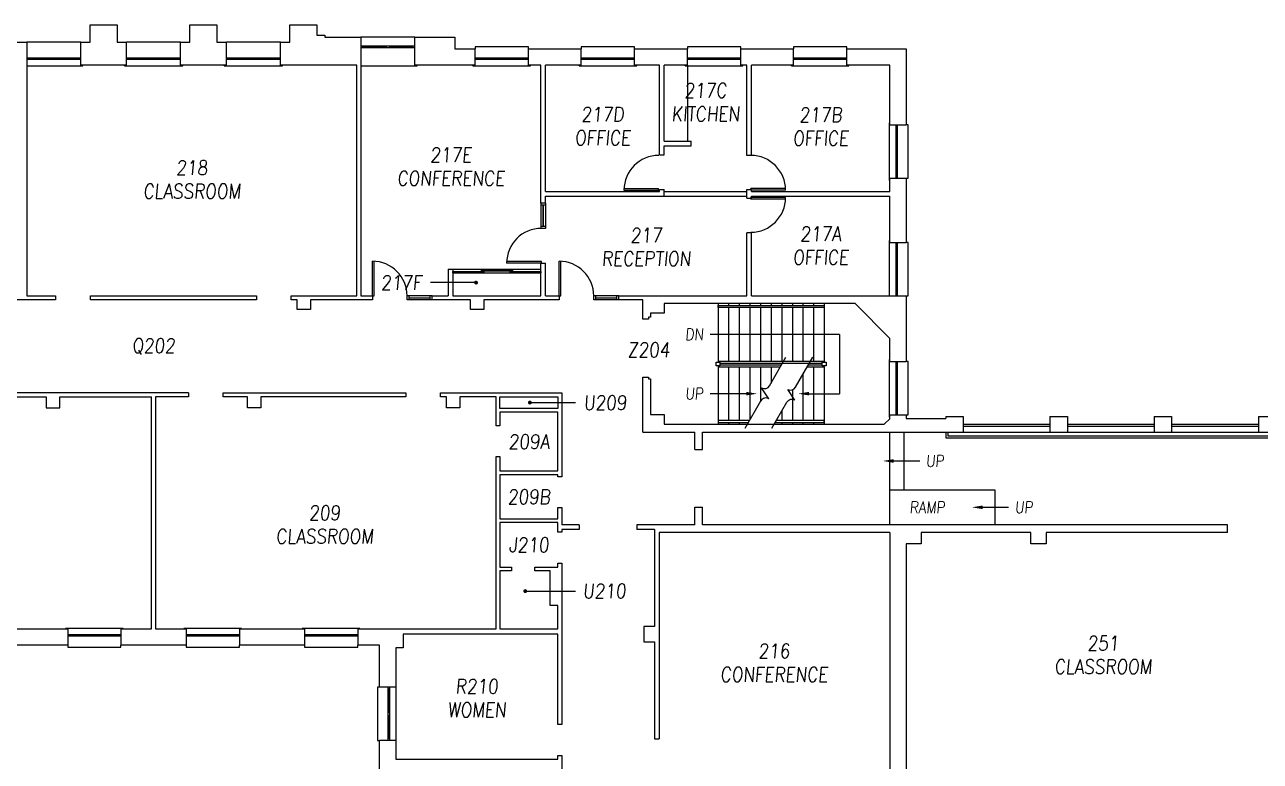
# Model space of a CAD drawing. Extents: x 1039 to 4057, y 664 to 3356.
# Drawn here: x 1687 to 2968, y 2593 to 3356 of the extents above; entities that cross this region are included whole.
import ezdxf
from ezdxf.enums import TextEntityAlignment as Align

# ---------------------------------------------------------------- set-up
doc = ezdxf.new("R2010")
doc.units = 0
doc.header["$MEASUREMENT"] = 0
doc.linetypes.add('HIDDEN2', pattern=[0.1875, 0.125, -0.0625])
for name, color, linetype in [('A-BELOW', 111, 'CONTINUOUS'), ('A-DOOR', 7, 'CONTINUOUS'), ('A-FS-ID', 6, 'CONTINUOUS'), ('A-FS-NM', 6, 'CONTINUOUS'), ('A-GLAZ', 191, 'CONTINUOUS'), ('A-OVHD', 111, 'HIDDEN2'), ('A-STRS', 4, 'CONTINUOUS'), ('A-WL-EX', 171, 'CONTINUOUS')]:
    doc.layers.add(name, color=color, linetype=linetype)
doc.styles.get("Standard").update_dxf_attribs({"font": 'ROMANS', "width": 0.85, "oblique": 5, "height": 15})

msp = doc.modelspace()

# ---------------------------------------------------------------- linework, layer by layer
at = {"layer": 'A-BELOW'}
for p, q in [((2091.6, 3343.5), (2035.6, 3343.5)), ((1745.3, 3338.5), (1689.3, 3338.5)), ((1848.8, 3338.5), (1792.8, 3338.5)), ((1952.3, 3338.5), (1896.3, 3338.5)), ((2209.3, 3333.5), (2154, 3333.5)), ((2154, 3333.5), (2154, 3331.5)), ((2209.3, 3331.5), (2209.3, 3333.5)), ((2319.3, 3333.5), (2264, 3333.5)), ((2264, 3333.5), (2264, 3331.5)), ((2319.3, 3331.5), (2319.3, 3333.5)), ((2429.3, 3333.5), (2374, 3333.5)), ((2374, 3333.5), (2374, 3331.5)), ((2429.3, 3331.5), (2429.3, 3333.5)), ((2539.3, 3333.5), (2484, 3333.5)), ((2484, 3333.5), (2484, 3331.5)), ((2539.3, 3331.5), (2539.3, 3333.5)), ((1689.3, 3314), (1747.5, 3314)), ((1747.5, 3314), (1747.5, 3314.5)), ((1790.5, 3314), (1790.5, 3314.5)), ((1790.5, 3314), (1851, 3314)), ((1851, 3314), (1851, 3314.5)), ((1894, 3314), (1894, 3314.5)), ((1894, 3314), (1954.5, 3314)), ((1954.5, 3314), (1954.5, 3314.5)), ((2035.6, 3314), (2093.9, 3314)), ((2093.9, 3314), (2093.9, 3314.5)), ((2151.8, 3314), (2151.8, 3314.5)), ((2151.8, 3314), (2211.5, 3314)), ((2211.5, 3314), (2211.5, 3314.5)), ((2261.8, 3314), (2261.8, 3314.5)), ((2261.8, 3314), (2321.5, 3314)), ((2321.5, 3314), (2321.5, 3314.5)), ((2371.8, 3314), (2371.8, 3314.5)), ((2371.8, 3314), (2431.5, 3314)), ((2374, 3314.5), (2374, 3235.7)), ((2431.5, 3314), (2431.5, 3314.5)), ((2481.8, 3314), (2481.8, 3314.5)), ((2481.8, 3314), (2541.5, 3314)), ((2541.5, 3314), (2541.5, 3314.5)), ((2583.3, 3255), (2583.8, 3255)), ((2583.3, 3255), (2583.3, 3195.2)), ((2602.8, 3252.7), (2600.8, 3252.7)), ((2602.8, 3197.5), (2602.8, 3252.7)), ((2583.3, 3195.2), (2583.8, 3195.2)), ((2600.8, 3197.5), (2602.8, 3197.5)), ((2222.3, 3169.5), (2222.3, 3147.5)), ((2227.1, 3169.5), (2227.1, 3147.5)), ((2583.3, 3133), (2583.3, 3075.5)), ((2583.3, 3133), (2583.8, 3133)), ((2602.8, 3130.7), (2600.8, 3130.7)), ((2602.8, 3075.5), (2602.8, 3130.7)), ((2107.6, 3075.5), (2085.6, 3075.5)), ((2301, 3075.5), (2279, 3075.5)), ((2600.8, 3075.5), (2602.8, 3075.5)), ((2107.6, 3071.5), (2085.6, 3071.5)), ((2301, 3071.5), (2279, 3071.5)), ((2583.3, 3009.7), (2583.3, 2950)), ((2583.3, 3009.7), (2583.8, 3009.7)), ((2602.8, 3007.5), (2600.8, 3007.5)), ((2602.8, 2952.2), (2602.8, 3007.5)), ((2583.3, 2950), (2583.8, 2950)), ((2600.8, 2952.2), (2602.8, 2952.2)), ((2583.8, 2838.5), (2583.8, 2934.5)), ((2598.8, 2874.5), (2598.8, 2934.5)), ((2641.8, 2934.5), (2641.8, 2928.5)), ((2643.8, 2934.5), (2643.8, 2930.5)), ((2659.8, 2934.5), (2749.8, 2934.5)), ((2767.8, 2934.5), (2857.8, 2934.5)), ((2875.8, 2934.5), (2965.8, 2934.5)), ((2641.8, 2928.5), (3200.8, 2928.5)), ((2643.8, 2930.5), (3200.8, 2930.5)), ((2587.9, 2904.5), (2614.8, 2904.5)), ((2583.8, 2874.5), (2692.8, 2874.5)), ((2692.8, 2874.5), (2692.8, 2838.5)), ((2680.1, 2856.5), (2706.9, 2856.5)), ((1789.3, 2731.1), (1729.5, 2731.1)), ((1729.5, 2731.1), (1729.5, 2730.6)), ((1789.3, 2731.1), (1789.3, 2730.6)), ((1912, 2731.1), (1852.3, 2731.1)), ((1852.3, 2731.1), (1852.3, 2730.6)), ((1912, 2731.1), (1912, 2730.6)), ((2034.6, 2731.1), (1974.9, 2731.1)), ((1974.9, 2731.1), (1974.9, 2730.6)), ((2034.6, 2731.1), (2034.6, 2730.6)), ((1731.8, 2713.6), (1731.8, 2711.6)), ((1731.8, 2711.6), (1787, 2711.6)), ((1787, 2711.6), (1787, 2713.6)), ((1854.5, 2713.6), (1854.5, 2711.6)), ((1854.5, 2711.6), (1909.8, 2711.6)), ((1909.8, 2711.6), (1909.8, 2713.6)), ((1977.1, 2713.6), (1977.1, 2711.6)), ((1977.1, 2711.6), (2032.4, 2711.6)), ((2032.4, 2711.6), (2032.4, 2713.6)), ((2052.8, 2670.2), (2052.8, 2615)), ((2054.8, 2670.2), (2052.8, 2670.2)), ((2072.3, 2672.5), (2071.8, 2672.5)), ((2072.3, 2612.7), (2072.3, 2672.5)), ((2052.8, 2615), (2054.8, 2615)), ((2072.3, 2612.7), (2071.8, 2612.7))]:
    msp.add_line(p, q, dxfattribs=at)
for points in [[(2587.9, 2902.6), (2587.9, 2906.4), (2576.7, 2904.5)], [(2680.1, 2854.6), (2680.1, 2858.4), (2668.9, 2856.5)]]:
    msp.add_solid(points, dxfattribs=at)
at = {"layer": 'A-DOOR'}
for p, q in [((2308.3, 3186.9), (2344.1, 3186.9)), ((2308.3, 3185.1), (2344.1, 3185.1)), ((2344.1, 3185.1), (2344.1, 3186.9)), ((2475.8, 3186.9), (2439.8, 3186.9)), ((2439.8, 3185.1), (2439.8, 3186.9)), ((2475.8, 3185.1), (2439.8, 3185.1)), ((2475.8, 3177.5), (2439.8, 3177.5)), ((2439.8, 3175.7), (2439.8, 3177.5)), ((2475.8, 3175.7), (2439.8, 3175.7)), ((2047.6, 3075.5), (2047.6, 3111.5)), ((2049.4, 3075.5), (2049.4, 3111.5)), ((2222.7, 3109.5), (2186.7, 3109.5)), ((2222.7, 3111.2), (2186.8, 3111.2)), ((2222.7, 3109.5), (2222.7, 3111.2)), ((2241, 3075.5), (2241, 3111.5)), ((2242.8, 3075.5), (2242.8, 3111.5)), ((2045.6, 3075.5), (2049.4, 3075.5)), ((2239, 3075.5), (2242.8, 3075.5))]:
    msp.add_line(p, q, dxfattribs=at)
for points in [[(2131, 3100.8), (2163, 3100.8), (2163, 3099.3), (2131, 3099.3)], [(2160.7, 3102.6), (2192.7, 3102.6), (2192.7, 3101.1), (2160.7, 3101.1)], [(2190.2, 3100.8), (2222.2, 3100.8), (2222.2, 3099.3), (2190.2, 3099.3)]]:
    msp.add_lwpolyline(points, close=True, dxfattribs=at)
for centre, start, end in [((2344.3, 3185.1), 90, 180), ((2439.8, 3185.1), 0, 90), ((2439.8, 3177.5), 270, 0), ((2222.7, 3109.5), 90, 180), ((2047.6, 3075.5), 0, 90), ((2241, 3075.5), 0, 90)]:
    msp.add_arc(centre, 36, start, end, dxfattribs=at)
at = {"layer": 'A-FS-ID'}
for p, q in [((2155, 3089.3), (2107.8, 3089.3)), ((2210.8, 2965), (2258, 2965)), ((2206, 2769.7), (2258, 2769.7))]:
    msp.add_line(p, q, dxfattribs=at)
at = {"layer": 'A-FS-ID', "const_width": 2}
for points in [[(2156, 3089.3, 1), (2154, 3089.3, 1)], [(2209.8, 2965, 1), (2211.8, 2965, 1)], [(2205, 2769.7, 1), (2207, 2769.7, 1)]]:
    msp.add_lwpolyline(points, format="xyb", close=True, dxfattribs=at)
at = {"layer": 'A-GLAZ'}
for p, q in [((2035.6, 3334.5), (2091.6, 3334.5)), ((2035.6, 3333), (2091.6, 3333)), ((2037.6, 3333), (2037.6, 3334.5)), ((2061.9, 3333.9), (2037.6, 3333.9)), ((2061.9, 3333.6), (2037.6, 3333.6)), ((2061.9, 3334.5), (2061.9, 3333)), ((2065.4, 3334.5), (2065.4, 3333)), ((2089.6, 3333.9), (2065.4, 3333.9)), ((2089.6, 3333.6), (2065.4, 3333.6)), ((2089.6, 3333), (2089.6, 3334.5)), ((1689.3, 3322.2), (1745.3, 3322.2)), ((1689.3, 3320.7), (1745.3, 3320.7)), ((1691.3, 3320.7), (1691.3, 3322.2)), ((1715.5, 3321.6), (1691.3, 3321.6)), ((1715.5, 3321.4), (1691.3, 3321.4)), ((1715.5, 3322.2), (1715.5, 3320.7)), ((1719, 3322.2), (1719, 3320.7)), ((1743.3, 3321.6), (1719, 3321.6)), ((1743.3, 3321.4), (1719, 3321.4)), ((1743.3, 3320.7), (1743.3, 3322.2)), ((1792.8, 3322.2), (1848.8, 3322.2)), ((1792.8, 3320.7), (1848.8, 3320.7)), ((1794.8, 3320.7), (1794.8, 3322.2)), ((1819, 3321.6), (1794.8, 3321.6)), ((1819, 3321.4), (1794.8, 3321.4)), ((1819, 3322.2), (1819, 3320.7)), ((1822.5, 3322.2), (1822.5, 3320.7)), ((1846.8, 3321.6), (1822.5, 3321.6)), ((1846.8, 3321.4), (1822.5, 3321.4)), ((1846.8, 3320.7), (1846.8, 3322.2)), ((1896.3, 3322.2), (1952.3, 3322.2)), ((1896.3, 3320.7), (1952.3, 3320.7)), ((1898.3, 3320.7), (1898.3, 3322.2)), ((1922.5, 3321.6), (1898.3, 3321.6)), ((1922.5, 3321.4), (1898.3, 3321.4)), ((1922.5, 3322.2), (1922.5, 3320.7)), ((1926, 3322.2), (1926, 3320.7)), ((1950.3, 3321.6), (1926, 3321.6)), ((1950.3, 3321.4), (1926, 3321.4)), ((1950.3, 3320.7), (1950.3, 3322.2)), ((2154, 3322.2), (2209.3, 3322.2)), ((2154, 3320.7), (2209.3, 3320.7)), ((2156, 3320.7), (2156, 3322.2)), ((2179.9, 3321.6), (2156, 3321.6)), ((2179.9, 3321.4), (2156, 3321.4)), ((2179.9, 3322.2), (2179.9, 3320.7)), ((2183.4, 3322.2), (2183.4, 3320.7)), ((2207.3, 3321.6), (2183.4, 3321.6)), ((2207.3, 3321.4), (2183.4, 3321.4)), ((2207.3, 3320.7), (2207.3, 3322.2)), ((2264, 3322.2), (2319.3, 3322.2)), ((2264, 3320.7), (2319.3, 3320.7)), ((2266, 3320.7), (2266, 3322.2)), ((2289.9, 3321.6), (2266, 3321.6)), ((2289.9, 3321.4), (2266, 3321.4)), ((2289.9, 3322.2), (2289.9, 3320.7)), ((2293.4, 3322.2), (2293.4, 3320.7)), ((2317.3, 3321.6), (2293.4, 3321.6)), ((2317.3, 3321.4), (2293.4, 3321.4)), ((2317.3, 3320.7), (2317.3, 3322.2)), ((2374, 3322.2), (2429.3, 3322.2)), ((2374, 3320.7), (2429.3, 3320.7)), ((2376, 3320.7), (2376, 3322.2)), ((2399.9, 3321.6), (2376, 3321.6)), ((2399.9, 3321.4), (2376, 3321.4)), ((2399.9, 3322.2), (2399.9, 3320.7)), ((2403.4, 3322.2), (2403.4, 3320.7)), ((2427.3, 3321.6), (2403.4, 3321.6)), ((2427.3, 3321.4), (2403.4, 3321.4)), ((2427.3, 3320.7), (2427.3, 3322.2)), ((2484, 3322.2), (2539.3, 3322.2)), ((2484, 3320.7), (2539.3, 3320.7)), ((2486, 3320.7), (2486, 3322.2)), ((2509.9, 3321.6), (2486, 3321.6)), ((2509.9, 3321.4), (2486, 3321.4)), ((2509.9, 3322.2), (2509.9, 3320.7)), ((2513.4, 3322.2), (2513.4, 3320.7)), ((2537.3, 3321.6), (2513.4, 3321.6)), ((2537.3, 3321.4), (2513.4, 3321.4)), ((2537.3, 3320.7), (2537.3, 3322.2)), ((2590, 3252.7), (2590, 3197.5)), ((2591.5, 3252.7), (2591.5, 3197.5)), ((2590, 3250.7), (2591.5, 3250.7)), ((2590.6, 3226.9), (2590.6, 3250.7)), ((2590.9, 3226.9), (2590.9, 3250.7)), ((2591.5, 3226.9), (2590, 3226.9)), ((2591.5, 3223.4), (2590, 3223.4)), ((2590.6, 3199.5), (2590.6, 3223.4)), ((2590.9, 3199.5), (2590.9, 3223.4)), ((2590, 3199.5), (2591.5, 3199.5)), ((2222.3, 3171.5), (2222.3, 3169.5)), ((2227.1, 3169.5), (2222.3, 3169.5)), ((2224.6, 3147.5), (2224.6, 3169.5)), ((2224.8, 3147.5), (2224.8, 3169.5)), ((2227.1, 3171.5), (2227.1, 3169.5)), ((2222.3, 3147.5), (2222.3, 3145.5)), ((2227.1, 3147.5), (2222.3, 3147.5)), ((2227.1, 3145.5), (2222.3, 3145.5)), ((2227.1, 3145.5), (2222.3, 3145.5)), ((2227.1, 3147.5), (2227.1, 3145.5)), ((2590, 3130.7), (2590, 3075.5)), ((2590, 3128.7), (2591.5, 3128.7)), ((2590.6, 3104.9), (2590.6, 3128.7)), ((2590.9, 3104.9), (2590.9, 3128.7)), ((2591.5, 3130.7), (2591.5, 3075.5)), ((2591.5, 3104.9), (2590, 3104.9)), ((2591.5, 3101.4), (2590, 3101.4)), ((2590.6, 3077.5), (2590.6, 3101.4)), ((2590.9, 3077.5), (2590.9, 3101.4)), ((2085.6, 3075.5), (2083.6, 3075.5)), ((2083.6, 3071.5), (2083.6, 3075.5)), ((2083.6, 3071.5), (2083.6, 3075.5)), ((2085.6, 3071.5), (2085.6, 3075.5)), ((2085.6, 3073.6), (2107.6, 3073.6)), ((2085.6, 3073.4), (2107.6, 3073.4)), ((2109.6, 3075.5), (2107.6, 3075.5)), ((2107.6, 3071.5), (2107.6, 3075.5)), ((2277, 3071.5), (2277, 3075.5)), ((2277, 3071.5), (2277, 3075.5)), ((2279, 3075.5), (2277, 3075.5)), ((2279, 3071.5), (2279, 3075.5)), ((2279, 3073.6), (2301, 3073.6)), ((2279, 3073.4), (2301, 3073.4)), ((2301, 3071.5), (2301, 3075.5)), ((2303, 3075.5), (2301, 3075.5)), ((2590, 3077.5), (2591.5, 3077.5)), ((2085.6, 3071.5), (2083.6, 3071.5)), ((2109.6, 3071.5), (2107.6, 3071.5)), ((2279, 3071.5), (2277, 3071.5)), ((2303, 3071.5), (2301, 3071.5)), ((2590, 3007.5), (2590, 2952.2)), ((2590, 3005.5), (2591.5, 3005.5)), ((2590.6, 2981.6), (2590.6, 3005.5)), ((2590.9, 2981.6), (2590.9, 3005.5)), ((2591.5, 3007.5), (2591.5, 2952.2)), ((2591.5, 2981.6), (2590, 2981.6)), ((2591.5, 2978.1), (2590, 2978.1)), ((2590.6, 2954.2), (2590.6, 2978.1)), ((2590.9, 2954.2), (2590.9, 2978.1)), ((2590, 2954.2), (2591.5, 2954.2)), ((2659.8, 2942.5), (2749.8, 2942.5)), ((2659.8, 2940.5), (2749.8, 2940.5)), ((2767.8, 2942.5), (2857.8, 2942.5)), ((2767.8, 2940.5), (2857.8, 2940.5)), ((2875.8, 2942.5), (2965.8, 2942.5)), ((2875.8, 2940.5), (2965.8, 2940.5)), ((1787, 2724.4), (1731.8, 2724.4)), ((1787, 2722.9), (1731.8, 2722.9)), ((1733.8, 2724.4), (1733.8, 2722.9)), ((1733.8, 2723.7), (1757.6, 2723.7)), ((1733.8, 2723.5), (1757.6, 2723.5)), ((1757.6, 2722.9), (1757.6, 2724.4)), ((1761.1, 2722.9), (1761.1, 2724.4)), ((1761.1, 2723.7), (1785, 2723.7)), ((1761.1, 2723.5), (1785, 2723.5)), ((1785, 2724.4), (1785, 2722.9)), ((1909.8, 2724.4), (1854.5, 2724.4)), ((1909.8, 2722.9), (1854.5, 2722.9)), ((1856.5, 2724.4), (1856.5, 2722.9)), ((1856.5, 2723.7), (1880.4, 2723.7)), ((1856.5, 2723.5), (1880.4, 2723.5)), ((1880.4, 2722.9), (1880.4, 2724.4)), ((1883.9, 2722.9), (1883.9, 2724.4)), ((1883.9, 2723.7), (1907.8, 2723.7)), ((1883.9, 2723.5), (1907.8, 2723.5)), ((1907.8, 2724.4), (1907.8, 2722.9)), ((2032.4, 2724.4), (1977.1, 2724.4)), ((2032.4, 2722.9), (1977.1, 2722.9)), ((1979.1, 2724.4), (1979.1, 2722.9)), ((1979.1, 2723.7), (2003, 2723.7)), ((1979.1, 2723.5), (2003, 2723.5)), ((2003, 2722.9), (2003, 2724.4)), ((2006.5, 2722.9), (2006.5, 2724.4)), ((2006.5, 2723.7), (2030.4, 2723.7)), ((2006.5, 2723.5), (2030.4, 2723.5)), ((2030.4, 2724.4), (2030.4, 2722.9)), ((2064, 2615), (2064, 2670.2)), ((2065.5, 2668.2), (2064, 2668.2)), ((2064.6, 2668.2), (2064.6, 2644.4)), ((2064.9, 2668.2), (2064.9, 2644.4)), ((2065.5, 2615), (2065.5, 2670.2)), ((2064, 2644.4), (2065.5, 2644.4)), ((2064, 2640.9), (2065.5, 2640.9)), ((2064.6, 2640.9), (2064.6, 2617)), ((2064.9, 2640.9), (2064.9, 2617)), ((2065.5, 2617), (2064, 2617))]:
    msp.add_line(p, q, dxfattribs=at)
at = {"layer": 'A-OVHD'}
for p, q in [((2350, 3183.7), (2435.5, 3183.7)), ((2350, 3178.9), (2435.5, 3178.9)), ((2131, 3103.1), (2222.3, 3103.1)), ((2131, 3099.5), (2222.3, 3099.5))]:
    msp.add_line(p, q, dxfattribs=at)
at = {"layer": 'A-STRS'}
for p, q in [((2405.8, 3067.5), (2405.8, 3008)), ((2405.8, 3063.5), (2405.8, 3065.5)), ((2405.8, 3065.5), (2515.8, 3065.5)), ((2515.8, 3063.5), (2405.8, 3063.5)), ((2416.8, 3067.5), (2416.8, 3065.5)), ((2416.8, 3063.5), (2416.8, 3008)), ((2427.8, 3067.5), (2427.8, 3065.5)), ((2427.8, 3063.5), (2427.8, 3008)), ((2438.8, 3067.5), (2438.8, 3065.5)), ((2438.8, 3063.5), (2438.8, 3008)), ((2449.8, 3067.5), (2449.8, 3065.5)), ((2449.8, 3063.5), (2449.8, 3008)), ((2460.8, 3067.5), (2460.8, 3065.5)), ((2460.8, 3063.5), (2460.8, 3008)), ((2471.8, 3067.5), (2471.8, 3065.5)), ((2471.8, 3063.5), (2471.8, 3008)), ((2482.8, 3067.5), (2482.8, 3065.5)), ((2482.8, 3063.5), (2482.8, 3008)), ((2493.8, 3067.5), (2493.8, 3065.5)), ((2493.8, 3063.5), (2493.8, 3008)), ((2504.8, 3067.5), (2504.8, 3065.5)), ((2504.8, 3063.5), (2504.8, 3008)), ((2515.8, 3067.5), (2515.8, 3008)), ((2515.8, 3065.5), (2515.8, 3063.5)), ((2531.8, 3035.7), (2397.8, 3035.7)), ((2531.8, 3035.7), (2531.8, 2974.2)), ((2459.2, 2982.4), (2476.2, 3012)), ((2486.2, 2980.9), (2504.1, 3012)), ((2403.8, 3003), (2403.8, 3007)), ((2403.8, 3007), (2407.8, 3007)), ((2407.8, 3003), (2403.8, 3003)), ((2405.8, 3008), (2405.8, 3007)), ((2405.8, 3008), (2515.8, 3008)), ((2405.8, 3003), (2405.8, 2942.5)), ((2405.8, 3002), (2470.5, 3002)), ((2407.8, 3007), (2407.8, 3003)), ((2407.8, 3006), (2472.8, 3006)), ((2407.8, 3004), (2471.6, 3004)), ((2416.8, 3002), (2416.8, 2946.5)), ((2427.8, 3002), (2427.8, 2946.5)), ((2438.8, 3002), (2438.8, 2947.1)), ((2449.8, 3002), (2449.8, 2966.2)), ((2460.8, 3002), (2460.8, 2985.2)), ((2472.8, 3006), (2513.8, 3006)), ((2498.3, 3002), (2515.8, 3002)), ((2499.5, 3004), (2513.8, 3004)), ((2504.8, 3002), (2504.8, 2946.5)), ((2513.8, 3003), (2513.8, 3007)), ((2513.8, 3007), (2517.8, 3007)), ((2517.8, 3003), (2513.8, 3003)), ((2515.8, 3008), (2515.8, 3007)), ((2515.8, 3002), (2515.8, 3003)), ((2515.8, 3002), (2515.8, 2942.5)), ((2517.8, 3007), (2517.8, 3003)), ((2493.8, 2994.1), (2493.8, 2946.5)), ((2435.1, 2974.2), (2397.8, 2974.2)), ((2458.4, 2969), (2451, 2980.2)), ((2485.4, 2967.5), (2478, 2978.7)), ((2482.8, 2978.2), (2482.8, 2946.5)), ((2500, 2974.2), (2531.8, 2974.2)), ((2433.8, 2938.5), (2450.2, 2966.8)), ((2461.7, 2938.5), (2477.2, 2965.3)), ((2405.8, 2946.5), (2405.8, 2944.5)), ((2438.4, 2946.5), (2405.8, 2946.5)), ((2515.8, 2946.5), (2466.3, 2946.5)), ((2471.8, 2956), (2471.8, 2946.5)), ((2515.8, 2944.5), (2515.8, 2946.5)), ((2405.8, 2944.5), (2437.3, 2944.5)), ((2416.8, 2944.5), (2416.8, 2942.5)), ((2427.8, 2944.5), (2427.8, 2942.5)), ((2465.1, 2944.5), (2515.8, 2944.5)), ((2471.8, 2944.5), (2471.8, 2942.5)), ((2482.8, 2944.5), (2482.8, 2942.5)), ((2493.8, 2944.5), (2493.8, 2942.5)), ((2504.8, 2944.5), (2504.8, 2942.5))]:
    msp.add_line(p, q, dxfattribs=at)
for centre, start, end in [((2454, 2985.4), 240, 330), ((2481, 2983.9), 240, 330), ((2455.4, 2963.8), 60, 150), ((2482.4, 2962.3), 60, 150)]:
    msp.add_arc(centre, 6, start, end, dxfattribs=at)
for points in [[(2435.1, 2976.1), (2435.1, 2972.4), (2446.4, 2974.2)], [(2500, 2972.4), (2500, 2976.1), (2488.7, 2974.2)]]:
    msp.add_solid(points, dxfattribs=at)
at = {"layer": 'A-WL-EX'}
for p, q in [((1755, 3338.5), (1755, 3356.5)), ((1755, 3356.5), (1783, 3356.5)), ((1783, 3356.5), (1783, 3338.5)), ((1858.5, 3338.5), (1858.5, 3356.5)), ((1858.5, 3356.5), (1886.5, 3356.5)), ((1886.5, 3356.5), (1886.5, 3338.5)), ((1962, 3338.5), (1962, 3356.5)), ((1962, 3356.5), (1990, 3356.5)), ((1990, 3356.5), (1990, 3345.5)), ((1990, 3345.5), (1998.4, 3345.5)), ((1998.4, 3345.5), (1998.4, 3343.5)), ((1998.4, 3343.5), (2035.6, 3343.5)), ((2035.6, 3343.5), (2035.6, 3075.5)), ((2091.6, 3343.5), (2133.1, 3343.5)), ((2091.6, 3314.5), (2091.6, 3343.5)), ((2133.1, 3343.5), (2133.1, 3331.5)), ((1679.5, 3338.5), (1689.3, 3338.5)), ((1689.3, 3338.5), (1689.3, 3075.5)), ((1745.3, 3338.5), (1755, 3338.5)), ((1745.3, 3314.5), (1745.3, 3338.5)), ((1783, 3338.5), (1792.8, 3338.5)), ((1792.8, 3314.5), (1792.8, 3338.5)), ((1848.8, 3338.5), (1858.5, 3338.5)), ((1848.8, 3314.5), (1848.8, 3338.5)), ((1886.5, 3338.5), (1896.3, 3338.5)), ((1896.3, 3314.5), (1896.3, 3338.5)), ((1952.3, 3338.5), (1962, 3338.5)), ((1952.3, 3314.5), (1952.3, 3338.5)), ((2133.1, 3331.5), (2154, 3331.5)), ((2154, 3314.5), (2154, 3331.5)), ((2209.3, 3331.5), (2264, 3331.5)), ((2209.3, 3314.5), (2209.3, 3331.5)), ((2264, 3314.5), (2264, 3331.5)), ((2319.3, 3331.5), (2374, 3331.5)), ((2319.3, 3314.5), (2319.3, 3331.5)), ((2374, 3314.5), (2374, 3331.5)), ((2429.3, 3331.5), (2484, 3331.5)), ((2429.3, 3314.5), (2429.3, 3331.5)), ((2484, 3314.5), (2484, 3331.5)), ((2539.3, 3331.5), (2600.8, 3331.5)), ((2539.3, 3314.5), (2539.3, 3331.5)), ((2600.8, 3331.5), (2600.8, 3252.7)), ((1792.8, 3314.5), (1745.3, 3314.5)), ((1896.3, 3314.5), (1848.8, 3314.5)), ((2031.6, 3314.5), (1952.3, 3314.5)), ((2031.6, 3075.5), (2031.6, 3314.5)), ((2154, 3314.5), (2091.6, 3314.5)), ((2222.3, 3314.5), (2209.3, 3314.5)), ((2222.3, 3171.5), (2222.3, 3314.5)), ((2227.1, 3183.7), (2227.1, 3314.5)), ((2264, 3314.5), (2227.1, 3314.5)), ((2345.1, 3314.5), (2319.3, 3314.5)), ((2345.1, 3221.7), (2345.1, 3314.5)), ((2350, 3235.7), (2350, 3314.5)), ((2374, 3314.5), (2350, 3314.5)), ((2435.5, 3314.5), (2429.3, 3314.5)), ((2435.5, 3221.1), (2435.5, 3314.5)), ((2440.4, 3221.1), (2440.4, 3314.5)), ((2484, 3314.5), (2440.4, 3314.5)), ((2583.8, 3314.5), (2539.3, 3314.5)), ((2583.8, 3252.7), (2583.8, 3314.5)), ((2583.8, 3252.7), (2600.8, 3252.7)), ((2350, 3235.7), (2378, 3235.7)), ((2350, 3230.9), (2378, 3230.9)), ((2350, 3221.7), (2350, 3230.9)), ((2378, 3230.9), (2378, 3235.7)), ((2345.1, 3221.7), (2350, 3221.7)), ((2440.4, 3221.1), (2435.5, 3221.1)), ((2583.8, 3183.7), (2583.8, 3197.5)), ((2583.8, 3197.5), (2600.8, 3197.5)), ((2600.8, 3197.5), (2600.8, 3130.7)), ((2227.1, 3183.7), (2345.1, 3183.7)), ((2227.1, 3178.9), (2350, 3178.9)), ((2227.1, 3171.5), (2227.1, 3178.9)), ((2345.1, 3185.7), (2350, 3185.7)), ((2345.1, 3183.7), (2345.1, 3185.7)), ((2350, 3178.9), (2350, 3185.7)), ((2435.5, 3185.7), (2440.4, 3185.7)), ((2435.5, 3176.9), (2435.5, 3185.7)), ((2435.5, 3176.9), (2440.4, 3176.9)), ((2440.4, 3183.7), (2440.4, 3185.7)), ((2440.4, 3183.7), (2583.8, 3183.7)), ((2440.4, 3178.9), (2583.8, 3178.9)), ((2440.4, 3176.9), (2440.4, 3178.9)), ((2583.8, 3130.7), (2583.8, 3178.9)), ((2227.1, 3171.5), (2222.3, 3171.5)), ((2440.4, 3140.9), (2435.5, 3140.9)), ((2435.5, 3075.5), (2435.5, 3140.9)), ((2440.4, 3075.5), (2440.4, 3140.9)), ((2583.8, 3130.7), (2600.8, 3130.7)), ((2126.1, 3103.1), (2131, 3103.1)), ((2126.1, 3103.1), (2126.1, 3075.5)), ((2131, 3103.1), (2131, 3075.5)), ((2222.3, 3109.5), (2227.1, 3109.5)), ((2222.3, 3075.5), (2222.3, 3109.5)), ((2227.1, 3075.5), (2227.1, 3109.5)), ((1689.3, 3075.5), (1719.3, 3075.5)), ((1719.3, 3075.5), (1719.3, 3071.5)), ((1755.3, 3075.5), (1927.5, 3075.5)), ((1755.3, 3071.5), (1755.3, 3075.5)), ((1927.5, 3075.5), (1927.5, 3071.5)), ((1963.5, 3075.5), (2031.6, 3075.5)), ((1963.5, 3071.5), (1963.5, 3075.5)), ((2035.6, 3075.5), (2047.6, 3075.5)), ((2047.6, 3075.5), (2047.6, 3071.5)), ((2109.6, 3075.5), (2126.1, 3075.5)), ((2109.6, 3071.5), (2109.6, 3075.5)), ((2131, 3075.5), (2222.3, 3075.5)), ((2227.1, 3075.5), (2241, 3075.5)), ((2241, 3075.5), (2241, 3071.5)), ((2303, 3075.5), (2435.5, 3075.5)), ((2303, 3071.5), (2303, 3075.5)), ((2440.4, 3075.5), (2600.8, 3075.5)), ((2600.8, 3075.5), (2600.8, 3007.5)), ((1719.3, 3071.5), (1672, 3071.5)), ((1927.5, 3071.5), (1755.3, 3071.5)), ((1969.5, 3071.5), (1963.5, 3071.5)), ((1969.5, 3061.5), (1969.5, 3071.5)), ((1983.5, 3061.5), (1969.5, 3061.5)), ((2047.6, 3071.5), (1983.5, 3071.5)), ((1983.5, 3071.5), (1983.5, 3061.5)), ((2149.1, 3071.5), (2109.6, 3071.5)), ((2149.1, 3071.5), (2109.6, 3071.5)), ((2149.1, 3061.5), (2149.1, 3071.5)), ((2163.1, 3061.5), (2149.1, 3061.5)), ((2241, 3071.5), (2163.1, 3071.5)), ((2163.1, 3071.5), (2163.1, 3061.5)), ((2327.8, 3071.5), (2303, 3071.5)), ((2327.8, 3051.5), (2327.8, 3071.5)), ((2547.8, 3067.5), (2349.8, 3067.5)), ((2349.8, 3067.5), (2349.8, 3057.5)), ((2583.8, 3031.5), (2547.8, 3067.5)), ((2333.8, 3051.5), (2327.8, 3051.5)), ((2335.8, 3053.5), (2333.8, 3053.5)), ((2333.8, 3053.5), (2333.8, 3051.5)), ((2349.8, 3057.5), (2335.8, 3057.5)), ((2335.8, 3057.5), (2335.8, 3053.5)), ((2583.8, 3007.5), (2583.8, 3031.5)), ((2583.8, 3007.5), (2600.8, 3007.5)), ((2327.8, 2934.5), (2327.8, 2991.5)), ((2327.8, 2991.5), (2333.8, 2991.5)), ((2333.8, 2991.5), (2333.8, 2989.5)), ((2333.8, 2989.5), (2335.8, 2989.5)), ((2335.8, 2989.5), (2335.8, 2952.5)), ((1857, 2975), (1559.3, 2975)), ((1559.3, 2971), (1709.5, 2971)), ((1709.5, 2971), (1709.5, 2959.5)), ((1723.5, 2959.5), (1723.5, 2971)), ((1723.5, 2971), (1818.8, 2971)), ((1818.8, 2730.6), (1818.8, 2971)), ((1822.8, 2971), (1822.8, 2730.6)), ((1857, 2971), (1822.8, 2971)), ((1857, 2975), (1857, 2971)), ((1893, 2975), (2082.3, 2975)), ((1893, 2971), (1893, 2975)), ((1918, 2971), (1893, 2971)), ((1918, 2959.5), (1918, 2971)), ((2082.3, 2971), (1932, 2971)), ((1932, 2971), (1932, 2959.5)), ((2082.3, 2975), (2082.3, 2971)), ((2118.3, 2975), (2243.8, 2975)), ((2118.3, 2971), (2118.3, 2975)), ((2124.3, 2971), (2118.3, 2971)), ((2124.3, 2959.5), (2124.3, 2971)), ((2175.8, 2971), (2138.3, 2971)), ((2138.3, 2971), (2138.3, 2959.5)), ((2175.8, 2941), (2175.8, 2971)), ((2179.8, 2971), (2239.8, 2971)), ((2179.8, 2959), (2179.8, 2971)), ((2239.8, 2971), (2239.8, 2959)), ((2243.8, 2975), (2243.8, 2888.2)), ((1709.5, 2959.5), (1723.5, 2959.5)), ((1932, 2959.5), (1918, 2959.5)), ((2138.3, 2959.5), (2124.3, 2959.5)), ((2239.8, 2959), (2179.8, 2959)), ((2239.8, 2955), (2179.8, 2955)), ((2179.8, 2955), (2179.8, 2941)), ((2239.8, 2894.2), (2239.8, 2955)), ((2335.8, 2952.5), (2349.8, 2952.5)), ((2349.8, 2952.5), (2349.8, 2942.5)), ((2578.1, 2942.5), (2583.8, 2948.1)), ((2583.8, 2948.1), (2583.8, 2952.2)), ((2583.8, 2952.2), (2600.8, 2952.2)), ((2600.8, 2952.2), (2600.8, 2948.5)), ((2600.8, 2948.5), (2641.8, 2948.5)), ((2641.8, 2950.5), (2659.8, 2950.5)), ((2641.8, 2950.5), (2641.8, 2948.5)), ((2659.8, 2950.5), (2659.8, 2934.5)), ((2749.8, 2950.5), (2767.8, 2950.5)), ((2749.8, 2950.5), (2749.8, 2934.5)), ((2767.8, 2950.5), (2767.8, 2934.5)), ((2857.8, 2950.5), (2875.8, 2950.5)), ((2857.8, 2950.5), (2857.8, 2934.5)), ((2875.8, 2950.5), (2875.8, 2934.5)), ((2965.8, 2950.5), (2983.8, 2950.5)), ((2965.8, 2950.5), (2965.8, 2934.5)), ((2179.8, 2941), (2175.8, 2941)), ((2327.8, 2934.5), (2381.8, 2934.5)), ((2349.8, 2942.5), (2578.1, 2942.5)), ((2381.8, 2916.5), (2381.8, 2934.5)), ((2389.8, 2934.5), (2583.8, 2934.5)), ((2389.8, 2916.5), (2389.8, 2934.5)), ((2583.8, 2934.5), (2659.8, 2934.5)), ((2749.8, 2934.5), (2767.8, 2934.5)), ((2857.8, 2934.5), (2875.8, 2934.5)), ((2965.8, 2934.5), (2983.8, 2934.5)), ((2175.8, 2730.6), (2175.8, 2909)), ((2175.8, 2909), (2179.8, 2909)), ((2179.8, 2909), (2179.8, 2894.2)), ((2381.8, 2916.5), (2389.8, 2916.5)), ((2179.8, 2894.2), (2239.8, 2894.2)), ((2239.8, 2890.2), (2179.8, 2890.2)), ((2179.8, 2890.2), (2179.8, 2844.6)), ((2239.8, 2888.2), (2239.8, 2890.2)), ((2243.8, 2888.2), (2239.8, 2888.2)), ((2239.8, 2844.6), (2239.8, 2856.2)), ((2239.8, 2856.2), (2243.8, 2856.2)), ((2243.8, 2856.2), (2243.8, 2838.5)), ((2381.8, 2856.5), (2389.8, 2856.5)), ((2381.8, 2838.5), (2381.8, 2856.5)), ((2389.8, 2838.5), (2389.8, 2856.5)), ((2179.8, 2844.6), (2239.8, 2844.6)), ((2239.8, 2840.6), (2179.8, 2840.6)), ((2179.8, 2840.6), (2179.8, 2794.6)), ((2239.8, 2830.6), (2239.8, 2840.6)), ((2243.8, 2830.6), (2239.8, 2830.6)), ((2261.8, 2838.5), (2243.8, 2838.5)), ((2261.8, 2833.6), (2243.8, 2833.6)), ((2243.8, 2833.6), (2243.8, 2830.6)), ((2261.8, 2838.5), (2261.8, 2833.6)), ((2381.8, 2838.5), (2321.8, 2838.5)), ((2321.8, 2838.5), (2321.8, 2833.6)), ((2339.8, 2833.6), (2321.8, 2833.6)), ((2339.8, 2833.6), (2339.8, 2733)), ((2344.8, 2830.5), (2344.8, 2616.5)), ((2583.8, 2830.5), (2344.8, 2830.5)), ((2933.8, 2838.5), (2389.8, 2838.5)), ((2583.8, 2830.5), (2583.8, 2575.5)), ((2729.8, 2830.5), (2616.4, 2830.5)), ((2616.4, 2830.5), (2616.4, 2818.5)), ((2729.8, 2818.5), (2729.8, 2830.5)), ((2933.8, 2830.5), (2745.8, 2830.5)), ((2745.8, 2830.5), (2745.8, 2818.5)), ((2933.8, 2830.5), (2933.8, 2838.5)), ((2600.8, 2818.5), (2600.8, 2585.5)), ((2616.4, 2818.5), (2600.8, 2818.5)), ((2745.8, 2818.5), (2729.8, 2818.5)), ((2179.8, 2794.6), (2191.8, 2794.6)), ((2191.8, 2794.6), (2191.8, 2790.6)), ((2215.8, 2794.6), (2239.8, 2794.6)), ((2215.8, 2790.6), (2215.8, 2794.6)), ((2239.8, 2794.6), (2239.8, 2798.6)), ((2239.8, 2798.6), (2243.8, 2798.6)), ((2243.8, 2798.6), (2243.8, 2631.4)), ((2191.8, 2790.6), (2179.8, 2790.6)), ((2179.8, 2790.6), (2179.8, 2730.6)), ((2231.8, 2790.6), (2215.8, 2790.6)), ((2231.8, 2754.6), (2231.8, 2790.6)), ((2239.8, 2754.6), (2231.8, 2754.6)), ((2239.8, 2730.6), (2239.8, 2754.6)), ((1664.4, 2730.6), (1731.8, 2730.6)), ((1731.8, 2730.6), (1731.8, 2713.6)), ((1787, 2730.6), (1818.8, 2730.6)), ((1787, 2730.6), (1787, 2713.6)), ((1822.8, 2730.6), (1854.5, 2730.6)), ((1854.5, 2730.6), (1854.5, 2713.6)), ((1909.8, 2730.6), (1977.1, 2730.6)), ((1909.8, 2730.6), (1909.8, 2713.6)), ((1977.1, 2730.6), (1977.1, 2713.6)), ((2032.4, 2730.6), (2175.8, 2730.6)), ((2032.4, 2730.6), (2032.4, 2713.6)), ((2179.8, 2730.6), (2239.8, 2730.6)), ((2339.8, 2733), (2328.8, 2733)), ((2328.8, 2733), (2328.8, 2717)), ((2239.8, 2724.9), (2079.3, 2724.9)), ((2079.3, 2724.9), (2079.3, 2711)), ((2239.8, 2631.4), (2239.8, 2724.9)), ((2328.8, 2717), (2339.8, 2717)), ((2339.8, 2717), (2339.8, 2616.5)), ((1731.8, 2713.6), (1664.4, 2713.6)), ((1854.5, 2713.6), (1787, 2713.6)), ((1977.1, 2713.6), (1909.8, 2713.6)), ((2054.8, 2713.6), (2032.4, 2713.6)), ((2054.8, 2670.2), (2054.8, 2713.6)), ((2079.3, 2711), (2071.8, 2711)), ((2071.8, 2711), (2071.8, 2670.2)), ((2071.8, 2670.2), (2054.8, 2670.2)), ((2243.8, 2631.4), (2239.8, 2631.4)), ((2071.8, 2615), (2054.8, 2615)), ((2054.8, 2558.2), (2054.8, 2615)), ((2071.8, 2615), (2071.8, 2595.4)), ((2339.8, 2616.5), (2344.8, 2616.5)), ((2071.8, 2595.4), (2239.8, 2595.4)), ((2239.8, 2595.4), (2239.8, 2599.4)), ((2239.8, 2599.4), (2243.8, 2599.4)), ((2243.8, 2599.4), (2243.8, 2555.4))]:
    msp.add_line(p, q, dxfattribs=at)

# ---------------------------------------------------------------- texts
at = {"layer": 'A-BELOW', "oblique": 5, "width": 0.85}
for s, p in [('UP', (2630.5, 2904.5)), ('RAMP', (2622.7, 2856.5)), ('UP', (2722.7, 2856.5))]:
    msp.add_text(s, height=12, dxfattribs=at).set_placement(p, align=Align.MIDDLE)
at = {"layer": 'A-FS-ID', "oblique": 5, "width": 0.85}
for s, p in [('217C', (2392.8, 3288.4)), ('217D', (2286.1, 3263.6)), ('217B', (2512.1, 3263.2)), ('217E', (2128.9, 3221.7)), ('218', (1860.4, 3208.3)), ('217', (2331.3, 3138.4)), ('217A', (2512.1, 3139.8)), ('217F', (2077.6, 3089.3)), ('Q202', (1820.8, 3023.2)), ('Z204', (2333.9, 3019.7)), ('U209', (2288.8, 2965)), ('209A', (2209.8, 2924.6)), ('209B', (2209.8, 2867.4)), ('209', (1998.1, 2850.8)), ('J210', (2209.8, 2817.6)), ('U210', (2288, 2769.7)), ('216', (2463.8, 2707.6)), ('251', (2804.8, 2715.7)), ('R210', (2155.8, 2671))]:
    msp.add_text(s, height=15, dxfattribs=at).set_placement(p, align=Align.MIDDLE)
at = {"layer": 'A-FS-NM', "oblique": 5, "width": 0.85}
for s, p in [('KITCHEN', (2392.8, 3264.1)), ('OFFICE', (2286.1, 3239.3)), ('OFFICE', (2512.1, 3238.9)), ('CONFERENCE', (2128.9, 3197.4)), ('CLASSROOM', (1860.4, 3184)), ('RECEPTION', (2331.3, 3114.2)), ('OFFICE', (2512.1, 3115.5)), ('CLASSROOM', (1998.1, 2826.5)), ('CONFERENCE', (2463.8, 2683.3)), ('CLASSROOM', (2804.8, 2691.4)), ('WOMEN', (2155.8, 2646.7))]:
    msp.add_text(s, height=15, dxfattribs=at).set_placement(p, align=Align.MIDDLE)
at = {"layer": 'A-STRS', "oblique": 5, "width": 0.85}
for s, p in [('DN', (2381.2, 3035.7)), ('UP', (2381.2, 2974.2))]:
    msp.add_text(s, height=12, dxfattribs=at).set_placement(p, align=Align.MIDDLE)

doc.saveas('drawing.dxf')
